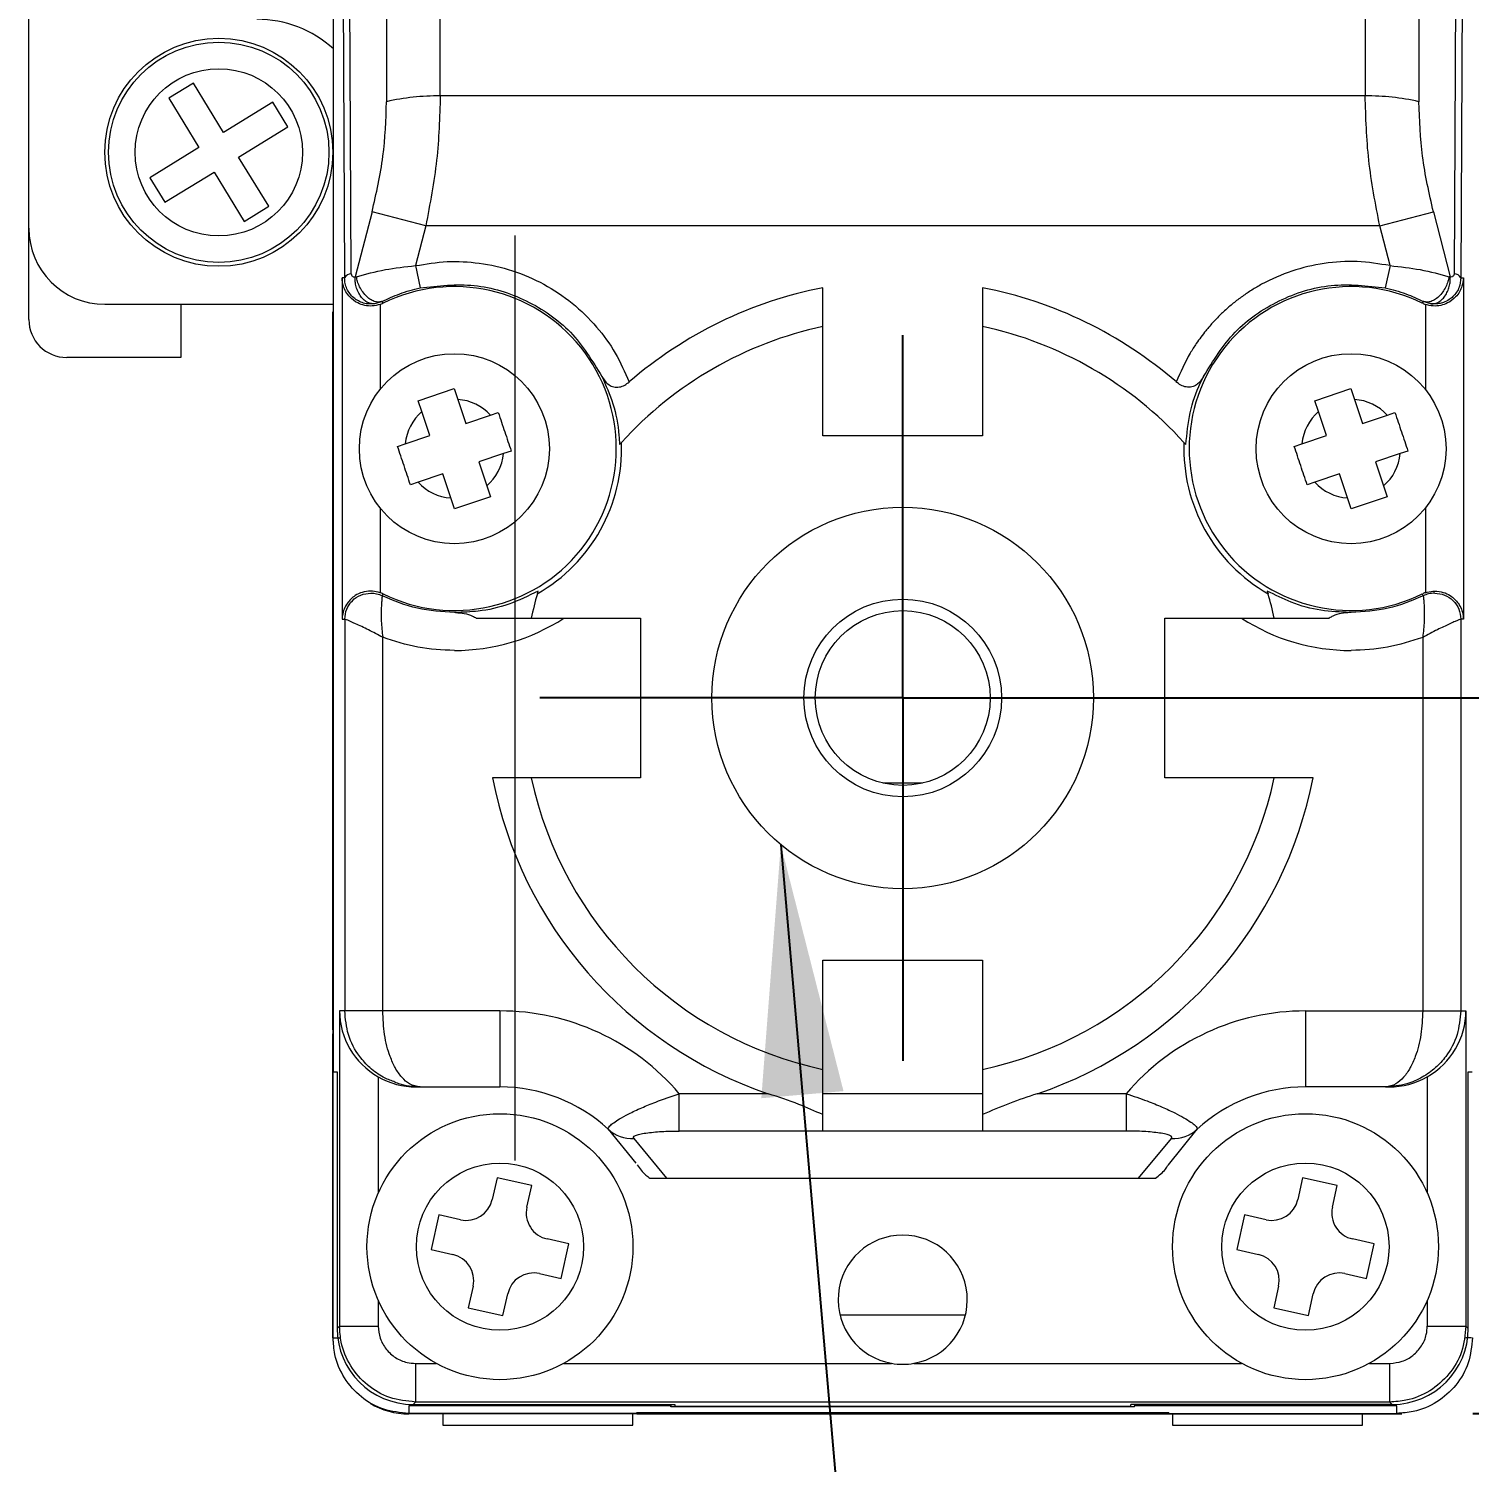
# Model space of a CAD drawing. Header units: inches. Extents: x 0.2 to 16.3, y 0.2 to 11.5.
# Drawn here: x 1.335 to 2.081, y 2.924 to 3.667 of the extents above; entities that cross this region are included whole.
import ezdxf

# ---------------------------------------------------------------- set-up
doc = ezdxf.new("R2010")
doc.units = ezdxf.units.IN
doc.header["$MEASUREMENT"] = 0
doc.linetypes.add('CENTERX2', pattern=[0.8, 0.5, -0.1, 0.1, -0.1])
doc.layers.add('CENTER_LINE', color=7, linetype='CENTERX2')
doc.styles.add('SLDTEXTSTYLE0', font='TXT', dxfattribs={"width": 0.7})
doc.dimstyles.new('SLDDIMSTYLE2', dxfattribs={"dimtxt": 0.15748, "dimasz": 0.13, "dimexe": 0, "dimexo": 0.0625, "dimgap": 0.03937, "dimtad": 1, "dimdec": 3, "dimrnd": 1e-09, "dimdsep": 46, "dimtxsty": 'SLDTEXTSTYLE0', "dimsah": 1, "dimcen": 0.09, "dimadec": 0, "dimazin": 2, "dimtfac": 1, "dimtdec": 3, "dimtmove": 0, "dimatfit": 0, "dimfxl": 1, "dimfrac": 2, "dimtolj": 1, "dimtzin": 12, "dimarcsym": 0})
doc.dimstyles.new('SLDDIMSTYLE5', dxfattribs={"dimtxt": 0.18, "dimasz": 0.13, "dimexe": 0, "dimexo": 0.0625, "dimgap": 0, "dimtad": 0, "dimtih": 1, "dimtoh": 1, "dimdec": 0, "dimrnd": 1e-09, "dimzin": 0, "dimdsep": 46, "dimtxsty": 'Standard', "dimsah": 1, "dimcen": 0.09, "dimadec": 0, "dimazin": 0, "dimtfac": 0.13, "dimtdec": 0, "dimtofl": 0, "dimtmove": 0, "dimatfit": 3, "dimfxl": 1, "dimfrac": 2, "dimtolj": 1, "dimtzin": 0, "dimarcsym": 0})

# ---------------------------------------------------------------- blocks, each defined once
blk = doc.blocks.new('_D_27')
at = {"layer": 'CENTER_LINE'}
for p, q in [((2.65111, 3.32026), (2.65111, 3.57026)), ((1.82681, 3.32026), (2.69048, 3.32026)), ((2.65111, 3.32026), (2.65111, 2.94963)), ((2.08272, 2.94963), (2.69048, 2.94963)), ((2.65111, 2.94963), (2.65111, 2.69963))]:
    blk.add_line(p, q, dxfattribs=at)
for points in [[(2.65111, 3.32026), (2.67111, 3.45026), (2.63111, 3.45026)], [(2.65111, 2.94963), (2.63111, 2.81963), (2.67111, 2.81963)]]:
    blk.add_solid(points, dxfattribs=at)
at = {"layer": 'CENTER_LINE', "insert": (2.44811, 2.89347), "char_height": 0.15748, "attachment_point": 1, "rotation": 90, "style": 'SLDTEXTSTYLE0'}
blk.add_mtext('0.371', dxfattribs=at)
blk = doc.blocks.new('SW_CENTERMARKSYMBOL_4')
at = {"layer": 'CENTER_LINE', "color": 0}
for p, q in [((0, 0.09843), (0, 0.18799)), ((0, 0), (0, 0.09843)), ((-0.09843, 0), (-0.18799, 0)), ((0, 0), (-0.09843, 0)), ((0, 0), (0, -0.09843)), ((0, 0), (0.09843, 0)), ((0.09843, 0), (0.18799, 0)), ((0, -0.09843), (0, -0.18799))]:
    blk.add_line(p, q, dxfattribs=at)

msp = doc.modelspace()

# ---------------------------------------------------------------- linework, layer by layer
at = {"color": 7, "linetype": 'Continuous', "lineweight": 18}
for p, q in [((1.54784, 3.63213), (1.54784, 3.86621)), ((2.02703, 3.86619), (2.02703, 3.63213)), ((1.4925, 3.12665), (1.4925, 3.86279)), ((1.51999, 3.8622), (1.52, 3.62915)), ((2.05489, 3.8622), (2.05487, 3.62915)), ((1.49678, 3.85499), (1.49829, 3.53787)), ((1.50175, 3.54003), (1.50025, 3.85711)), ((2.07462, 3.85711), (2.07313, 3.54003)), ((2.07809, 3.85499), (2.07658, 3.53787)), ((1.33468, 3.56357), (1.33468, 3.69153)), ((1.41995, 3.63874), (1.40719, 3.63093)), ((1.43558, 3.61323), (1.41995, 3.63874)), ((1.40719, 3.63093), (1.42282, 3.60542)), ((1.46109, 3.62886), (1.43558, 3.61323)), ((1.46891, 3.6161), (1.46109, 3.62886)), ((2.02703, 3.63213), (1.54784, 3.63213)), ((1.44339, 3.60047), (1.46891, 3.6161)), ((1.42282, 3.60542), (1.39731, 3.58979)), ((1.45902, 3.57496), (1.44339, 3.60047)), ((1.39731, 3.58979), (1.40512, 3.57703)), ((1.40512, 3.57703), (1.43063, 3.59266)), ((1.43063, 3.59266), (1.44626, 3.56714)), ((1.44626, 3.56714), (1.45902, 3.57496)), ((1.51249, 3.57208), (1.50376, 3.53835)), ((1.54033, 3.56488), (1.51249, 3.57208)), ((2.03455, 3.56488), (2.06239, 3.57208)), ((2.06239, 3.57208), (2.07112, 3.53835)), ((1.33468, 3.51633), (1.33468, 3.56357)), ((1.54033, 3.56488), (1.53498, 3.54423)), ((2.03455, 3.56488), (1.54033, 3.56488)), ((2.03989, 3.54423), (2.03455, 3.56488)), ((1.49829, 3.53787), (1.49698, 3.53787)), ((1.49698, 3.53787), (1.49698, 3.3611)), ((1.50376, 3.53835), (1.50442, 3.53846)), ((1.53498, 3.54423), (1.53744, 3.53268)), ((2.03989, 3.54423), (2.03743, 3.53268)), ((2.07112, 3.53835), (2.07046, 3.53846)), ((2.07658, 3.53787), (2.0779, 3.53787)), ((2.0779, 3.53787), (2.0779, 3.3611)), ((1.7461, 3.51272), (1.7461, 3.53281)), ((1.82878, 3.53281), (1.82878, 3.51272)), ((1.37405, 3.5242), (1.4925, 3.5242)), ((1.41342, 3.5242), (1.41342, 3.49664)), ((1.51779, 3.52574), (1.51392, 3.52452)), ((1.51824, 3.52482), (1.51779, 3.52574)), ((2.05709, 3.52574), (2.05663, 3.52482)), ((2.06095, 3.52452), (2.05709, 3.52574)), ((1.49216, 3.36278), (1.49216, 3.52026)), ((1.49216, 3.52026), (1.4925, 3.52026)), ((1.49216, 3.3609), (1.49216, 3.51641)), ((1.49216, 3.51641), (1.4925, 3.51641)), ((1.7461, 3.45609), (1.7461, 3.51272)), ((1.82878, 3.51272), (1.82878, 3.45609)), ((1.41342, 3.49664), (1.35437, 3.49664)), ((1.53643, 3.47426), (1.5551, 3.48052)), ((1.5551, 3.48052), (1.55697, 3.47492)), ((2.001, 3.47426), (2.01966, 3.48052)), ((2.01966, 3.48052), (2.02154, 3.47492)), ((1.53831, 3.46866), (1.53643, 3.47426)), ((1.55697, 3.47492), (1.56114, 3.46249)), ((2.00288, 3.46866), (2.001, 3.47426)), ((2.02154, 3.47492), (2.02571, 3.46249)), ((1.54248, 3.45623), (1.53831, 3.46866)), ((1.56114, 3.46249), (1.57393, 3.46678)), ((1.57393, 3.46678), (1.5779, 3.46811)), ((2.00705, 3.45623), (2.00288, 3.46866)), ((2.02571, 3.46249), (2.0385, 3.46678)), ((2.0385, 3.46678), (2.04247, 3.46811)), ((1.52969, 3.45194), (1.54248, 3.45623)), ((1.82878, 3.45609), (1.7461, 3.45609)), ((1.99426, 3.45194), (2.00705, 3.45623)), ((1.52572, 3.45061), (1.52969, 3.45194)), ((1.58459, 3.44818), (1.58062, 3.44685)), ((1.64074, 3.45152), (1.64174, 3.45263)), ((1.93313, 3.45263), (1.93413, 3.45152)), ((1.99028, 3.45061), (1.99426, 3.45194)), ((2.04916, 3.44818), (2.04518, 3.44685)), ((1.58062, 3.44685), (1.56783, 3.44256)), ((1.56783, 3.44256), (1.572, 3.43013)), ((2.04518, 3.44685), (2.03239, 3.44256)), ((2.03239, 3.44256), (2.03656, 3.43013)), ((1.54916, 3.4363), (1.53637, 3.43201)), ((1.55333, 3.42387), (1.54916, 3.4363)), ((2.01373, 3.4363), (2.00094, 3.43201)), ((2.0179, 3.42387), (2.01373, 3.4363)), ((1.53637, 3.43201), (1.5324, 3.43068)), ((1.572, 3.43013), (1.57387, 3.42453)), ((2.00094, 3.43201), (1.99697, 3.43068)), ((2.03656, 3.43013), (2.03844, 3.42453)), ((1.55521, 3.41827), (1.55333, 3.42387)), ((1.57387, 3.42453), (1.55521, 3.41827)), ((2.01978, 3.41827), (2.0179, 3.42387)), ((2.03844, 3.42453), (2.01978, 3.41827)), ((1.51778, 3.37321), (1.51824, 3.37415)), ((1.59814, 3.37425), (1.59855, 3.37568)), ((1.97632, 3.37568), (1.97674, 3.37425)), ((2.05663, 3.37415), (2.05709, 3.37321)), ((1.49216, 3.1483), (1.49216, 3.3609)), ((1.49698, 3.3611), (1.49835, 3.3611)), ((1.49835, 3.3611), (1.49835, 3.15814)), ((1.55576, 3.36455), (1.55515, 3.36455)), ((1.56652, 3.3616), (1.59498, 3.3616)), ((1.59498, 3.3616), (1.65161, 3.3616)), ((1.65161, 3.3616), (1.65161, 3.27892)), ((1.92326, 3.3616), (1.9799, 3.3616)), ((1.92326, 3.27892), (1.92326, 3.3616)), ((1.9799, 3.3616), (2.00835, 3.3616)), ((2.01972, 3.36455), (2.01911, 3.36455)), ((2.07652, 3.3611), (2.07652, 3.15814)), ((2.0779, 3.3611), (2.07652, 3.3611)), ((1.51803, 3.15814), (1.51804, 3.35168)), ((2.05682, 3.35167), (2.05684, 3.15814)), ((1.59498, 3.27892), (1.57488, 3.27892)), ((1.65161, 3.27892), (1.59498, 3.27892)), ((1.79771, 3.27616), (1.77716, 3.27616)), ((1.9799, 3.27892), (1.92326, 3.27892)), ((1.99999, 3.27892), (1.9799, 3.27892)), ((1.7461, 3.1278), (1.7461, 3.18443)), ((1.7461, 3.18443), (1.82878, 3.18443)), ((1.82878, 3.18443), (1.82878, 3.1278)), ((1.49835, 3.15814), (1.49567, 3.15814)), ((1.49567, 3.15814), (1.49567, 2.99491)), ((1.57878, 3.15814), (1.51803, 3.15814)), ((1.57878, 3.15814), (1.57878, 3.11877)), ((1.9961, 3.15814), (2.05684, 3.15814)), ((1.9961, 3.15814), (1.9961, 3.11877)), ((2.05684, 3.15814), (2.07652, 3.15814)), ((2.07652, 3.15814), (2.07921, 3.15814)), ((2.07921, 3.15814), (2.07921, 2.99491)), ((1.49216, 3.1483), (1.49216, 3.14624)), ((1.49216, 3.1483), (1.49231, 3.1483)), ((1.49231, 3.14624), (1.49216, 3.14624)), ((1.49216, 2.98876), (1.49216, 3.14624)), ((1.49231, 2.98885), (1.49231, 3.1483)), ((1.7461, 3.10441), (1.7461, 3.1278)), ((1.82878, 3.1278), (1.82878, 3.10441)), ((1.4925, 3.12665), (1.49443, 3.12665)), ((1.49443, 3.12665), (1.49443, 2.99368)), ((1.51569, 3.12405), (1.51569, 3.06371)), ((2.05918, 3.12405), (2.05918, 3.06371)), ((2.08044, 3.12665), (2.08251, 3.12665)), ((2.08044, 2.99368), (2.08044, 3.12665)), ((1.53539, 3.11877), (1.53738, 3.11877)), ((1.53738, 3.11877), (1.57878, 3.11877)), ((1.7178, 3.11523), (1.67169, 3.11523)), ((1.67169, 3.09592), (1.67169, 3.11523)), ((1.82878, 3.11523), (1.7461, 3.11523)), ((1.90318, 3.11523), (1.85707, 3.11523)), ((1.90318, 3.11523), (1.90318, 3.09592)), ((2.03749, 3.11877), (1.9961, 3.11877)), ((2.03749, 3.11877), (2.03949, 3.11877)), ((1.7461, 3.09592), (1.7461, 3.10441)), ((1.82878, 3.10441), (1.82878, 3.09592)), ((1.63487, 3.09683), (1.64916, 3.0792)), ((1.66527, 3.07153), (1.64823, 3.09199)), ((1.7461, 3.09592), (1.67169, 3.09592)), ((1.82878, 3.09592), (1.7461, 3.09592)), ((1.90318, 3.09592), (1.82878, 3.09592)), ((1.9096, 3.07153), (1.92664, 3.09199)), ((1.92506, 3.07839), (1.94, 3.09683)), ((1.57727, 3.07163), (1.57479, 3.06042)), ((1.59521, 3.06765), (1.57727, 3.07163)), ((1.59272, 3.05644), (1.59521, 3.06765)), ((1.66527, 3.07153), (1.9096, 3.07153)), ((1.9946, 3.07163), (1.99211, 3.06042)), ((2.01253, 3.06765), (1.9946, 3.07163)), ((2.01004, 3.05644), (2.01253, 3.06765)), ((1.54714, 3.05244), (1.54315, 3.03451)), ((1.55835, 3.04995), (1.54714, 3.05244)), ((1.96446, 3.05244), (1.96048, 3.03451)), ((1.97567, 3.04995), (1.96446, 3.05244)), ((1.6144, 3.03751), (1.60319, 3.04)), ((1.61041, 3.01957), (1.6144, 3.03751)), ((2.03172, 3.03751), (2.02051, 3.04)), ((2.02774, 3.01957), (2.03172, 3.03751)), ((1.54315, 3.03451), (1.55436, 3.03202)), ((1.96048, 3.03451), (1.97169, 3.03202)), ((1.56483, 3.01558), (1.56234, 3.00437)), ((1.5992, 3.02206), (1.61041, 3.01957)), ((1.98215, 3.01558), (1.97966, 3.00437)), ((2.01653, 3.02206), (2.02774, 3.01957)), ((1.51569, 3.0083), (1.51569, 2.99491)), ((1.58028, 3.00039), (1.58277, 3.0116)), ((1.9976, 3.00039), (2.00009, 3.0116)), ((2.05918, 3.0083), (2.05918, 2.99491)), ((1.56234, 3.00437), (1.58028, 3.00039)), ((1.81994, 3.00057), (1.75493, 3.00057)), ((1.97966, 3.00437), (1.9976, 3.00039)), ((1.49567, 2.99491), (1.49443, 2.99368)), ((1.49567, 2.99491), (1.51569, 2.99491)), ((2.05918, 2.99491), (2.07921, 2.99491)), ((2.07921, 2.99491), (2.08044, 2.99368)), ((1.49216, 2.98876), (1.4922, 2.98704)), ((1.53503, 2.97558), (1.54568, 2.97558)), ((1.53503, 2.97558), (1.53503, 2.95555)), ((1.61187, 2.97558), (1.78164, 2.97558)), ((1.79323, 2.97558), (1.963, 2.97558)), ((2.02919, 2.97558), (2.03984, 2.97558)), ((2.03984, 2.95555), (2.03984, 2.97558)), ((1.53503, 2.95555), (1.53379, 2.95431)), ((2.03984, 2.95555), (1.53503, 2.95555)), ((2.03984, 2.95555), (2.04108, 2.95431)), ((1.66736, 2.95348), (1.53153, 2.95348)), ((1.64964, 2.94963), (1.53153, 2.94963)), ((1.64964, 2.94939), (1.53153, 2.94939)), ((1.53379, 2.95431), (1.66933, 2.95431)), ((1.54925, 2.94939), (1.54925, 2.94349)), ((1.64767, 2.94349), (1.64767, 2.94939)), ((1.64964, 2.95011), (1.92523, 2.95011)), ((1.64964, 2.94963), (1.64964, 2.95011)), ((1.64964, 2.94963), (1.64964, 2.94939)), ((1.64964, 2.94939), (1.65161, 2.94939)), ((1.65161, 2.94939), (1.65161, 2.95011)), ((1.65161, 2.94939), (1.92326, 2.94939)), ((1.66736, 2.95431), (1.66736, 2.95348)), ((1.66736, 2.95299), (1.66736, 2.95348)), ((1.90752, 2.95299), (1.66736, 2.95299)), ((1.66933, 2.95431), (1.66933, 2.95342)), ((1.66933, 2.95342), (1.90555, 2.95342)), ((2.04108, 2.95431), (1.90555, 2.95431)), ((1.90555, 2.95342), (1.90555, 2.95431)), ((1.90752, 2.95431), (1.90752, 2.95348)), ((2.04334, 2.95348), (1.90752, 2.95348)), ((1.90752, 2.95299), (1.90752, 2.95348)), ((1.92326, 2.94939), (1.92326, 2.95011)), ((1.92326, 2.94939), (1.92523, 2.94939)), ((1.92523, 2.94963), (1.92523, 2.95011)), ((1.92523, 2.94939), (1.92523, 2.94963)), ((1.92523, 2.94963), (2.04335, 2.94963)), ((1.92523, 2.94939), (2.04334, 2.94939)), ((1.9272, 2.94939), (1.9272, 2.94349)), ((2.02563, 2.94349), (2.02563, 2.94939)), ((2.04334, 2.94939), (2.04595, 2.94948)), ((1.54925, 2.94349), (1.64767, 2.94349)), ((1.9272, 2.94349), (2.02563, 2.94349))]:
    msp.add_line(p, q, dxfattribs=at)
at = {"color": 8, "linetype": 'Continuous', "lineweight": 18}
for p, q in [((1.51392, 3.52452), (1.51204, 3.52443)), ((1.51666, 3.52416), (1.51666, 3.48005)), ((2.05821, 3.52416), (2.05821, 3.48005)), ((2.06284, 3.52453), (2.06095, 3.52452)), ((1.51666, 3.41873), (1.51666, 3.37481)), ((2.05821, 3.41873), (2.05821, 3.37481))]:
    msp.add_line(p, q, dxfattribs=at)
at = {"color": 7, "linetype": 'Continuous', "lineweight": 18}
for centre, radius in [((1.43311, 3.60294), 0.05906), ((1.43311, 3.60294), 0.05706), ((1.43311, 3.60294), 0.04333), ((1.55515, 3.44939), 0.04921), ((2.01972, 3.44939), 0.04921), ((1.78744, 3.32026), 0.09882), ((1.78744, 3.32026), 0.05118), ((1.78744, 3.32026), 0.04528), ((1.57878, 3.03601), 0.0689), ((1.9961, 3.03601), 0.0689), ((1.57878, 3.03601), 0.04331), ((1.9961, 3.03601), 0.04331)]:
    msp.add_circle(centre, radius, dxfattribs=at)
for centre, radius, start, end in [((1.45279, 3.61279), 0.05906, 47.74085, 90), ((1.54625, 3.51561), 0.11654, 89.21959, 103.01862), ((2.02862, 3.51561), 0.11654, 76.98138, 90.78041), ((1.37405, 3.56357), 0.03937, 180, 270), ((1.50196, 3.53585), 0.00419, 92.8684, 151.15593), ((2.07292, 3.53585), 0.00419, 28.84509, 87.13117), ((1.55515, 3.44948), 0.08389, 243.89612, 116.10388), ((1.78744, 3.32026), 0.21654, 101.00584, 130.89061), ((1.78744, 3.32026), 0.21654, 49.10939, 78.99416), ((2.01972, 3.44948), 0.08389, 63.89612, 296.10388), ((1.51185, 3.53787), 0.01453, 289.34492, 296.10388), ((2.06303, 3.53787), 0.01453, 243.89612, 250.65508), ((1.35437, 3.51633), 0.01969, 180, 270), ((1.78744, 3.32026), 0.19685, 102.12235, 137.74369), ((1.78744, 3.32026), 0.19685, 42.25631, 77.87765), ((1.55515, 3.44939), 0.02559, 42.79227, 85.91924), ((2.01972, 3.44939), 0.02559, 42.79227, 85.91924), ((1.55515, 3.44939), 0.02559, 131.15897, 174.28594), ((2.01972, 3.44939), 0.02559, 131.15897, 174.28594), ((1.55515, 3.44948), 0.08664, 299.74165, 2.08246), ((2.01972, 3.44948), 0.08664, 177.91754, 240.25835), ((1.55515, 3.44939), 0.02559, 311.15897, 354.28594), ((2.01972, 3.44939), 0.02559, 311.15897, 354.28594), ((1.55515, 3.44939), 0.02559, 222.79227, 265.91924), ((2.01972, 3.44939), 0.02559, 222.79227, 265.91924), ((1.51185, 3.3611), 0.01453, 63.89612, 70.65508), ((1.78744, 3.32026), 0.19685, 164.08042, 167.87765), ((1.78744, 3.32026), 0.19685, 12.12235, 15.91958), ((2.06303, 3.3611), 0.01453, 109.34492, 116.10388), ((1.55515, 3.44948), 0.10461, 270, 302.85003), ((2.01972, 3.44948), 0.10461, 237.14997, 270), ((1.78744, 3.32026), 0.21654, 191.00584, 251.24061), ((1.78744, 3.32026), 0.19685, 192.12235, 257.87765), ((1.78744, 3.32026), 0.19685, 282.12235, 347.87765), ((1.78744, 3.32026), 0.21654, 288.75939, 348.99416), ((1.57878, 3.0361), 0.12205, 40.41773, 90), ((1.9961, 3.0361), 0.12205, 90, 139.58227), ((1.57878, 3.0361), 0.08268, 47.27154, 90), ((1.9961, 3.0361), 0.08268, 90, 132.72846), ((1.64737, 3.11046), 0.01849, 227.47679, 272.6664), ((1.9275, 3.11046), 0.01849, 267.3336, 312.52321), ((1.56133, 3.0634), 0.01378, 257.48214, 347.48214), ((1.97866, 3.0634), 0.01378, 257.48214, 347.48214), ((1.60617, 3.05345), 0.01378, 167.48214, 257.48214), ((2.0235, 3.05345), 0.01378, 167.48214, 257.48214), ((1.78744, 3.00854), 0.03346, 279.97078, 260.02922), ((1.55138, 3.01857), 0.01378, 347.48214, 77.48214), ((1.9687, 3.01857), 0.01378, 347.48214, 77.48214), ((1.59622, 3.00861), 0.01378, 77.48214, 167.48214), ((2.01354, 3.00861), 0.01378, 77.48214, 167.48214), ((1.78744, 3.00854), 0.03346, 260.02922, 279.97078), ((1.53153, 2.98876), 0.03937, 239.39534, 270)]:
    msp.add_arc(centre, radius, start, end, dxfattribs=at)
for centre, major_axis, ratio, start_param, end_param in [((1.53573, 3.15814), (0.04006, 0), 0.982697, 3.141593, 4.188702), ((2.03914, 3.15814), (0.04006, 0), 0.982697, 5.236076, 6.283185), ((1.53539, 3.15814), (-0.03938, 0), 0.999848, 1.04711, 1.570796), ((2.03949, 3.15814), (-0.03938, 0), 0.999848, 1.570796, 2.094483), ((1.5338, 2.99369), (0.02785, 0.02785), 0.999695, 2.356347, 3.926839), ((2.04107, 2.99369), (0.02785, -0.02785), 0.999695, 5.497939, 7.068431)]:
    msp.add_ellipse(centre, major_axis=major_axis, ratio=ratio, start_param=start_param, end_param=end_param, dxfattribs=at)
for points, knots in [([(1.51249, 3.57208), (1.51468, 3.58168), (1.51902, 3.60071), (1.51968, 3.61972), (1.52, 3.62915)], [0, 0, 0, 0, 0.504154, 1, 1, 1, 1]), ([(1.54784, 3.63213), (1.54751, 3.62107), (1.54686, 3.59874), (1.54252, 3.57623), (1.54033, 3.56488)], [0, 0, 0, 0, 0.495576, 1, 1, 1, 1]), ([(2.03455, 3.56488), (2.03236, 3.57623), (2.02801, 3.59874), (2.02736, 3.62107), (2.02703, 3.63213)], [0, 0, 0, 0, 0.5044166, 1, 1, 1, 1]), ([(2.06239, 3.57208), (2.06019, 3.58168), (2.05585, 3.60071), (2.0552, 3.61972), (2.05487, 3.62915)], [0, 0, 0, 0, 0.504153, 1, 1, 1, 1]), ([(1.53498, 3.54423), (1.54045, 3.54512), (1.55139, 3.5469), (1.56842, 3.54591), (1.5854, 3.54212), (1.60171, 3.53504), (1.61653, 3.52518), (1.62893, 3.51298), (1.63902, 3.49919), (1.64346, 3.48904), (1.64569, 3.48395)], [0, 0, 0, 0, 0.120906, 0.241922, 0.37068, 0.499996, 0.628724, 0.758069, 0.878795, 1, 1, 1, 1]), ([(2.03989, 3.54423), (2.03424, 3.54514), (2.02293, 3.54695), (2.00569, 3.54582), (1.98895, 3.54189), (1.97659, 3.5365), (1.96826, 3.53163), (1.96335, 3.52835), (1.95864, 3.52477), (1.95417, 3.52092), (1.94994, 3.51679), (1.94725, 3.5138), (1.94545, 3.51169), (1.94317, 3.50894), (1.93992, 3.50456), (1.93438, 3.49592), (1.93139, 3.48903), (1.92918, 3.48395)], [0, 0, 0, 0, 0.12494, 0.249881, 0.374821, 0.499762, 0.542833, 0.585904, 0.628977, 0.672007, 0.715033, 0.758052, 0.760065, 0.775676, 0.836184, 0.879124, 1, 1, 1, 1]), ([(1.51666, 3.52416), (1.51532, 3.52381), (1.51264, 3.52311), (1.50859, 3.52351), (1.5044, 3.52501), (1.50016, 3.52833), (1.4976, 3.53294), (1.49701, 3.5364), (1.49698, 3.53783), (1.49698, 3.53787)], [0, 0, 0, 0, 0.117763, 0.235394, 0.357437, 0.547783, 0.812584, 0.994967, 1, 1, 1, 1]), ([(1.51204, 3.52443), (1.51169, 3.5244), (1.51037, 3.5243), (1.50808, 3.52479), (1.50535, 3.52587), (1.50293, 3.52755), (1.50092, 3.52968), (1.49943, 3.5322), (1.49847, 3.53497), (1.49835, 3.5369), (1.49829, 3.53787)], [0, 0, 0, 0, 0.048473, 0.185416, 0.322525, 0.459803, 0.595659, 0.730926, 0.865681, 1, 1, 1, 1]), ([(1.50175, 3.54003), (1.50176, 3.5399), (1.50178, 3.53963), (1.50196, 3.53914), (1.50236, 3.53866), (1.503, 3.5383), (1.5035, 3.53833), (1.50376, 3.53835)], [0, 0, 0, 0, 0.1057871, 0.2139945, 0.4591085, 0.7270717, 1, 1, 1, 1]), ([(1.51392, 3.52452), (1.51334, 3.52449), (1.51214, 3.52443), (1.51024, 3.52506), (1.50834, 3.52631), (1.50661, 3.5282), (1.50521, 3.53057), (1.50427, 3.53319), (1.50375, 3.53584), (1.50375, 3.53753), (1.50376, 3.53835)], [0, 0, 0, 0, 0.113183, 0.235918, 0.365964, 0.5, 0.634036, 0.764082, 0.886817, 1, 1, 1, 1]), ([(1.50442, 3.53846), (1.50921, 3.53982), (1.51825, 3.54238), (1.52963, 3.54364), (1.53498, 3.54423)], [0, 0, 0, 0, 0.529808, 1, 1, 1, 1]), ([(1.51779, 3.52574), (1.51727, 3.52557), (1.51618, 3.5252), (1.51419, 3.52544), (1.51197, 3.52639), (1.50971, 3.52812), (1.50766, 3.53049), (1.50605, 3.53318), (1.50493, 3.5359), (1.50458, 3.53764), (1.50442, 3.53846)], [0, 0, 0, 0, 0.110626, 0.23271, 0.363836, 0.5, 0.636164, 0.76729, 0.889374, 1, 1, 1, 1]), ([(2.03989, 3.54423), (2.04525, 3.54364), (2.05663, 3.54237), (2.06567, 3.53982), (2.07046, 3.53846)], [0, 0, 0, 0, 0.470945, 1, 1, 1, 1]), ([(2.07046, 3.53846), (2.07029, 3.53764), (2.06994, 3.5359), (2.06882, 3.53318), (2.06721, 3.53049), (2.06517, 3.52812), (2.0629, 3.52639), (2.06068, 3.52544), (2.05869, 3.5252), (2.0576, 3.52557), (2.05709, 3.52574)], [0, 0, 0, 0, 0.110626, 0.23271, 0.363836, 0.5, 0.636164, 0.76729, 0.889374, 1, 1, 1, 1]), ([(2.0779, 3.53787), (2.07789, 3.53783), (2.07786, 3.5364), (2.07728, 3.53294), (2.07471, 3.52833), (2.07047, 3.52501), (2.06628, 3.52351), (2.06223, 3.52311), (2.05955, 3.52381), (2.05821, 3.52416)], [0, 0, 0, 0, 0.0050336, 0.1874162, 0.4522169, 0.6425631, 0.7646057, 0.8822367, 1, 1, 1, 1]), ([(2.06095, 3.52452), (2.06156, 3.52449), (2.06281, 3.52443), (2.06477, 3.52512), (2.06669, 3.52644), (2.0684, 3.52839), (2.06976, 3.53078), (2.07065, 3.53337), (2.07112, 3.53594), (2.07112, 3.53757), (2.07112, 3.53835)], [0, 0, 0, 0, 0.118146, 0.244995, 0.37775, 0.512674, 0.645653, 0.772913, 0.891593, 1, 1, 1, 1]), ([(2.07658, 3.53787), (2.07641, 3.5362), (2.07614, 3.5336), (2.07444, 3.5304), (2.07268, 3.52824), (2.07038, 3.52638), (2.06791, 3.52517), (2.06528, 3.5244), (2.06366, 3.52448), (2.06284, 3.52453)], [0, 0, 0, 0, 0.2307557, 0.3608452, 0.5004499, 0.6194358, 0.7738277, 0.8853372, 1, 1, 1, 1]), ([(2.07313, 3.54003), (2.07312, 3.5399), (2.0731, 3.53963), (2.07292, 3.53913), (2.0725, 3.53866), (2.07186, 3.53831), (2.07136, 3.53833), (2.07112, 3.53835)], [0, 0, 0, 0, 0.107272, 0.216266, 0.463262, 0.73307, 1, 1, 1, 1]), ([(1.51779, 3.52574), (1.52065, 3.52709), (1.52493, 3.5291), (1.53197, 3.5314), (1.53564, 3.53226), (1.53744, 3.53268)], [0, 0, 0, 0, 0.50598, 0.757681, 1, 1, 1, 1]), ([(1.53744, 3.53268), (1.54683, 3.53376), (1.56561, 3.5359), (1.59301, 3.52722), (1.61674, 3.51101), (1.62663, 3.4949), (1.63157, 3.48685)], [0, 0, 0, 0, 0.25, 0.5, 0.75, 1, 1, 1, 1]), ([(1.9433, 3.48685), (1.94824, 3.4949), (1.95813, 3.51101), (1.98187, 3.52722), (2.00926, 3.5359), (2.02804, 3.53376), (2.03743, 3.53268)], [0, 0, 0, 0, 0.25, 0.5, 0.75, 1, 1, 1, 1]), ([(2.03743, 3.53268), (2.03923, 3.53226), (2.0429, 3.5314), (2.04994, 3.5291), (2.05423, 3.52709), (2.05709, 3.52574)], [0, 0, 0, 0, 0.242384, 0.494157, 1, 1, 1, 1]), ([(1.63157, 3.48685), (1.63365, 3.4822), (1.63784, 3.47281), (1.64025, 3.46054), (1.64065, 3.45313), (1.64074, 3.45152)], [0, 0, 0, 0, 0.433854, 0.877719, 1, 1, 1, 1]), ([(1.63157, 3.48685), (1.63263, 3.48521), (1.63415, 3.48285), (1.63761, 3.48128), (1.64047, 3.48116), (1.64337, 3.48217), (1.64494, 3.48338), (1.64569, 3.48395)], [0, 0, 0, 0, 0.381572, 0.550126, 0.720262, 0.867847, 1, 1, 1, 1]), ([(1.9433, 3.48684), (1.94224, 3.48521), (1.94072, 3.48284), (1.93726, 3.48128), (1.9344, 3.48116), (1.9315, 3.48217), (1.92993, 3.48338), (1.92918, 3.48395)], [0, 0, 0, 0, 0.381547, 0.550115, 0.720266, 0.867861, 1, 1, 1, 1]), ([(1.93413, 3.45152), (1.93468, 3.45715), (1.93579, 3.46858), (1.93985, 3.47981), (1.94273, 3.48568), (1.9433, 3.48684)], [0, 0, 0, 0, 0.437761, 0.888995, 1, 1, 1, 1]), ([(1.51666, 3.37481), (1.51535, 3.37516), (1.51374, 3.37559), (1.51059, 3.37568), (1.50732, 3.37517), (1.50297, 3.37307), (1.49893, 3.36904), (1.49725, 3.36465), (1.49699, 3.36178), (1.49698, 3.36114), (1.49698, 3.3611)], [0, 0, 0, 0, 0.1154405, 0.1411445, 0.2772158, 0.4124112, 0.6246761, 0.9151521, 0.994966, 1, 1, 1, 1]), ([(1.49835, 3.3611), (1.49855, 3.36287), (1.49896, 3.3664), (1.50208, 3.37086), (1.50654, 3.37398), (1.51008, 3.37439), (1.51185, 3.37459)], [0, 0, 0, 0, 0.25, 0.5, 0.75, 1, 1, 1, 1]), ([(1.51185, 3.37459), (1.51288, 3.37453), (1.51493, 3.37441), (1.51683, 3.37361), (1.51778, 3.37321)], [0, 0, 0, 0, 0.5, 1, 1, 1, 1]), ([(1.51778, 3.37321), (1.51777, 3.37311), (1.51773, 3.3729), (1.51758, 3.37151), (1.5174, 3.36933), (1.51722, 3.36568), (1.51717, 3.35976), (1.51773, 3.35451), (1.51804, 3.35168)], [0, 0, 0, 0, 0.12306, 0.248493, 0.377059, 0.509618, 0.734984, 1, 1, 1, 1]), ([(1.55515, 3.36455), (1.54868, 3.36493), (1.53573, 3.36568), (1.52376, 3.3707), (1.51778, 3.37321)], [0, 0, 0, 0, 0.5, 1, 1, 1, 1]), ([(1.59855, 3.37568), (1.59348, 3.37319), (1.58319, 3.36812), (1.56881, 3.36499), (1.55969, 3.36468), (1.55576, 3.36455)], [0, 0, 0, 0, 0.3559805, 0.7229169, 1, 1, 1, 1]), ([(2.01911, 3.36455), (2.01411, 3.36477), (2.00402, 3.3652), (1.98964, 3.36895), (1.98043, 3.37361), (1.97632, 3.37568)], [0, 0, 0, 0, 0.352221, 0.711319, 1, 1, 1, 1]), ([(2.05709, 3.37321), (2.05111, 3.3707), (2.03915, 3.36568), (2.0262, 3.36493), (2.01972, 3.36455)], [0, 0, 0, 0, 0.5, 1, 1, 1, 1]), ([(2.05709, 3.37321), (2.05711, 3.37311), (2.05714, 3.3729), (2.05729, 3.37151), (2.05747, 3.36933), (2.05765, 3.36568), (2.0577, 3.35976), (2.05713, 3.35451), (2.05682, 3.35167)], [0, 0, 0, 0, 0.123087, 0.248535, 0.377103, 0.509653, 0.735072, 1, 1, 1, 1]), ([(2.06303, 3.37459), (2.06195, 3.37453), (2.05989, 3.3744), (2.05799, 3.3736), (2.05709, 3.37321)], [0, 0, 0, 0, 0.5237, 1, 1, 1, 1]), ([(2.05821, 3.37481), (2.05953, 3.37516), (2.06113, 3.37559), (2.06428, 3.37568), (2.06756, 3.37517), (2.07191, 3.37307), (2.07595, 3.36904), (2.07762, 3.36465), (2.07788, 3.36178), (2.07789, 3.36114), (2.0779, 3.3611)], [0, 0, 0, 0, 0.11544, 0.141145, 0.277216, 0.412411, 0.624676, 0.915152, 0.994966, 1, 1, 1, 1]), ([(2.06303, 3.37459), (2.0648, 3.37439), (2.06833, 3.37398), (2.07279, 3.37086), (2.07591, 3.3664), (2.07632, 3.36287), (2.07652, 3.3611)], [0, 0, 0, 0, 0.25, 0.5, 0.75, 1, 1, 1, 1]), ([(1.51804, 3.35168), (1.51556, 3.353), (1.51052, 3.35569), (1.50391, 3.35874), (1.5002, 3.36039), (1.49863, 3.36101), (1.49845, 3.36107), (1.49835, 3.3611)], [0, 0, 0, 0, 0.260217, 0.529104, 0.765257, 0.882426, 1, 1, 1, 1]), ([(1.55576, 3.36455), (1.5588, 3.3643), (1.56258, 3.36398), (1.56588, 3.36199), (1.56652, 3.3616)], [0, 0, 0, 0, 0.804502, 1, 1, 1, 1]), ([(2.01911, 3.36455), (2.01607, 3.3643), (2.0123, 3.36398), (2.00899, 3.36199), (2.00835, 3.3616)], [0, 0, 0, 0, 0.8046172, 1, 1, 1, 1]), ([(2.07652, 3.3611), (2.07643, 3.36107), (2.07623, 3.361), (2.075, 3.3605), (2.07312, 3.35969), (2.06981, 3.35819), (2.06431, 3.35563), (2.0594, 3.35303), (2.05682, 3.35167)], [0, 0, 0, 0, 0.1194981, 0.2397405, 0.3615359, 0.4856629, 0.7308174, 1, 1, 1, 1]), ([(1.53738, 3.11877), (1.53554, 3.11908), (1.53228, 3.11962), (1.52793, 3.12345), (1.52453, 3.12833), (1.52129, 3.1355), (1.51863, 3.14544), (1.51823, 3.15399), (1.51803, 3.15814)], [0, 0, 0, 0, 0.191389, 0.339653, 0.480936, 0.608398, 0.809867, 1, 1, 1, 1]), ([(2.05684, 3.15814), (2.05664, 3.15399), (2.05624, 3.14544), (2.05358, 3.1355), (2.05035, 3.12834), (2.04696, 3.12347), (2.04261, 3.11963), (2.03934, 3.11908), (2.03749, 3.11877)], [0, 0, 0, 0, 0.190183, 0.391587, 0.518897, 0.659859, 0.807345, 1, 1, 1, 1]), ([(2.07652, 3.15814), (2.07614, 3.15399), (2.07535, 3.14544), (2.06994, 3.1355), (2.06344, 3.12834), (2.0566, 3.12347), (2.04784, 3.11963), (2.04124, 3.11908), (2.03749, 3.11877)], [0, 0, 0, 0, 0.190182, 0.391587, 0.518814, 0.659859, 0.807214, 1, 1, 1, 1]), ([(1.53738, 3.11877), (1.53362, 3.11893), (1.52891, 3.11914), (1.5246, 3.1211), (1.52372, 3.1215)], [0, 0, 0, 0, 0.797018, 1, 1, 1, 1]), ([(1.63487, 3.09683), (1.6349, 3.09733), (1.63494, 3.09834), (1.6395, 3.10157), (1.64554, 3.10488), (1.65192, 3.10792), (1.6607, 3.11156), (1.66753, 3.11384), (1.67169, 3.11523)], [0, 0, 0, 0, 0.195533, 0.397857, 0.520192, 0.662414, 0.794289, 1, 1, 1, 1]), ([(1.7461, 3.10441), (1.74198, 3.10623), (1.73284, 3.11027), (1.72313, 3.11347), (1.7178, 3.11523)], [0, 0, 0, 0, 0.450985, 1, 1, 1, 1]), ([(1.85707, 3.11523), (1.85226, 3.11363), (1.84257, 3.11042), (1.8334, 3.10642), (1.82878, 3.10441)], [0, 0, 0, 0, 0.4960193, 1, 1, 1, 1]), ([(1.90318, 3.11523), (1.90687, 3.11401), (1.91338, 3.11186), (1.92188, 3.10839), (1.92832, 3.10539), (1.93469, 3.102), (1.93984, 3.09847), (1.93995, 3.09737), (1.94, 3.09683)], [0, 0, 0, 0, 0.182297, 0.322117, 0.457609, 0.574043, 0.791757, 1, 1, 1, 1]), ([(1.64823, 3.09199), (1.64804, 3.09226), (1.64768, 3.09281), (1.64884, 3.09361), (1.65109, 3.09432), (1.65545, 3.09511), (1.66247, 3.09578), (1.66859, 3.09588), (1.67169, 3.09592)], [0, 0, 0, 0, 0.119629, 0.235882, 0.354499, 0.47966, 0.73658, 1, 1, 1, 1]), ([(1.92664, 3.09199), (1.92682, 3.09226), (1.92718, 3.0928), (1.92606, 3.0936), (1.9238, 3.09432), (1.91945, 3.09511), (1.91241, 3.09578), (1.90628, 3.09588), (1.90318, 3.09592)], [0, 0, 0, 0, 0.1182451, 0.2358313, 0.3516565, 0.4796451, 0.73658, 1, 1, 1, 1]), ([(1.64982, 3.07839), (1.65118, 3.07648), (1.65307, 3.07385), (1.65572, 3.07203), (1.65646, 3.07153)], [0, 0, 0, 0, 0.7219284, 1, 1, 1, 1]), ([(1.91841, 3.07153), (1.92027, 3.07295), (1.92284, 3.07493), (1.92457, 3.07763), (1.92506, 3.07839)], [0, 0, 0, 0, 0.721901, 1, 1, 1, 1]), ([(1.65646, 3.07153), (1.65687, 3.07153), (1.65766, 3.07153), (1.65927, 3.07153), (1.66106, 3.07153), (1.66266, 3.07153), (1.66402, 3.07153), (1.66489, 3.07153), (1.66527, 3.07153)], [0, 0, 0, 0, 0.302904, 0.5868, 0.763479, 0.863466, 0.940683, 1, 1, 1, 1]), ([(1.9096, 3.07153), (1.91012, 3.07153), (1.91116, 3.07153), (1.91281, 3.07153), (1.91534, 3.07153), (1.9171, 3.07153), (1.91804, 3.07153), (1.91841, 3.07153)], [0, 0, 0, 0, 0.081806, 0.163008, 0.304881, 0.721802, 1, 1, 1, 1]), ([(1.53503, 2.95555), (1.5305, 2.95601), (1.52154, 2.95691), (1.5097, 2.96385), (1.50088, 2.97391), (1.4963, 2.98492), (1.49584, 2.99212), (1.49567, 2.99491)], [0, 0, 0, 0, 0.219954, 0.43457, 0.649243, 0.863978, 1, 1, 1, 1]), ([(1.51569, 2.99491), (1.5159, 2.99277), (1.51632, 2.98847), (1.5196, 2.98268), (1.52448, 2.9783), (1.52994, 2.9759), (1.53357, 2.97567), (1.53503, 2.97558)], [0, 0, 0, 0, 0.21219, 0.423972, 0.641513, 0.855056, 1, 1, 1, 1]), ([(2.03984, 2.97558), (2.04199, 2.97579), (2.04629, 2.9762), (2.05207, 2.97949), (2.05646, 2.98436), (2.05885, 2.98983), (2.05909, 2.99345), (2.05918, 2.99491)], [0, 0, 0, 0, 0.212202, 0.423999, 0.641521, 0.855071, 1, 1, 1, 1]), ([(2.07921, 2.99491), (2.07875, 2.99038), (2.07785, 2.98142), (2.07091, 2.96959), (2.06085, 2.96077), (2.04984, 2.95619), (2.04264, 2.95573), (2.03984, 2.95555)], [0, 0, 0, 0, 0.219897, 0.434512, 0.649185, 0.86392, 1, 1, 1, 1]), ([(1.49231, 2.98885), (1.49302, 2.98878), (1.49431, 2.98866), (1.49559, 2.98879), (1.49615, 2.98885)], [0, 0, 0, 0, 0.560005, 1, 1, 1, 1]), ([(1.53153, 2.94963), (1.52712, 2.95006), (1.5183, 2.95093), (1.50654, 2.95769), (1.49767, 2.96764), (1.49297, 2.97867), (1.4925, 2.98596), (1.49231, 2.98885)], [0, 0, 0, 0, 0.214704, 0.429408, 0.644093, 0.85877, 1, 1, 1, 1]), ([(2.08257, 2.98885), (2.08213, 2.98444), (2.08127, 2.97562), (2.0745, 2.96387), (2.06455, 2.955), (2.05352, 2.9503), (2.04624, 2.94982), (2.04335, 2.94963)], [0, 0, 0, 0, 0.214704, 0.429408, 0.644093, 0.85877, 1, 1, 1, 1]), ([(2.07872, 2.98885), (2.07944, 2.98891), (2.08072, 2.98901), (2.082, 2.9889), (2.08257, 2.98885)], [0, 0, 0, 0, 0.560004, 1, 1, 1, 1]), ([(1.53153, 2.95348), (1.53159, 2.95276), (1.53169, 2.95147), (1.53158, 2.95019), (1.53153, 2.94963)], [0, 0, 0, 0, 0.560004, 1, 1, 1, 1]), ([(2.04335, 2.94963), (2.04341, 2.95035), (2.04353, 2.95163), (2.0434, 2.95291), (2.04334, 2.95348)], [0, 0, 0, 0, 0.560005, 1, 1, 1, 1])]:
    msp.add_open_spline(points, degree=3, knots=knots, dxfattribs=at)
for points in [[(1.5779, 3.46811), (1.57902, 3.46479), (1.58125, 3.45814), (1.58347, 3.4515), (1.58459, 3.44818)], [(2.04247, 3.46811), (2.04359, 3.46479), (2.04581, 3.45814), (2.04804, 3.4515), (2.04916, 3.44818)], [(1.5324, 3.43068), (1.53129, 3.434), (1.52906, 3.44064), (1.52683, 3.44729), (1.52572, 3.45061)], [(1.99697, 3.43068), (1.99585, 3.434), (1.99363, 3.44064), (1.9914, 3.44729), (1.99028, 3.45061)], [(1.55515, 3.34487), (1.54881, 3.34515), (1.53613, 3.34572), (1.52407, 3.34969), (1.51804, 3.35168)], [(2.05682, 3.35167), (2.05079, 3.34969), (2.03874, 3.34572), (2.02606, 3.34515), (2.01972, 3.34487)], [(1.51803, 3.15814), (1.51548, 3.15814), (1.51038, 3.15814), (1.50392, 3.15814), (1.49935, 3.15814), (1.49869, 3.15814), (1.49835, 3.15814)]]:
    msp.add_open_spline(points, degree=3, dxfattribs=at)
at = {"color": 8, "linetype": 'Continuous', "lineweight": 18}
msp.add_open_spline([(1.52372, 3.1215), (1.52189, 3.12219), (1.51747, 3.12386), (1.51146, 3.12837), (1.50493, 3.13548), (1.49952, 3.14545), (1.49873, 3.15399), (1.49835, 3.15814)], degree=3, knots=[0, 0, 0, 0, 0.130966, 0.316821, 0.484642, 0.749693, 1, 1, 1, 1], dxfattribs=at)
at = {"layer": 'CENTER_LINE', "linetype": 'CENTERX2', "lineweight": 18}
msp.add_line((1.58665, 3.08066), (1.58665, 3.55986), dxfattribs=at)

# ---------------------------------------------------------------- block references
at = {"layer": 'CENTER_LINE'}
msp.add_blockref('SW_CENTERMARKSYMBOL_4', (1.78744, 3.32026), dxfattribs=at)

# ---------------------------------------------------------------- dimensions: what is measured, and where the dimension line sits
dim = msp.add_linear_dim(base=(2.65111, 2.94963), p1=(1.78744, 3.32026), p2=(2.04335, 2.94963), angle=90, dimstyle='SLDDIMSTYLE2', dxfattribs=at)
dim.commit()
dim.dimension.update_dxf_attribs({"geometry": '_D_27', "text_midpoint": (2.65111, 3.13494), "dimtype": 160})

# ---------------------------------------------------------------- leaders
msp.add_leader([(1.72427, 3.24427), (1.80744, 2.2823)], dimstyle='SLDDIMSTYLE5', dxfattribs=at)

doc.saveas('drawing.dxf')
